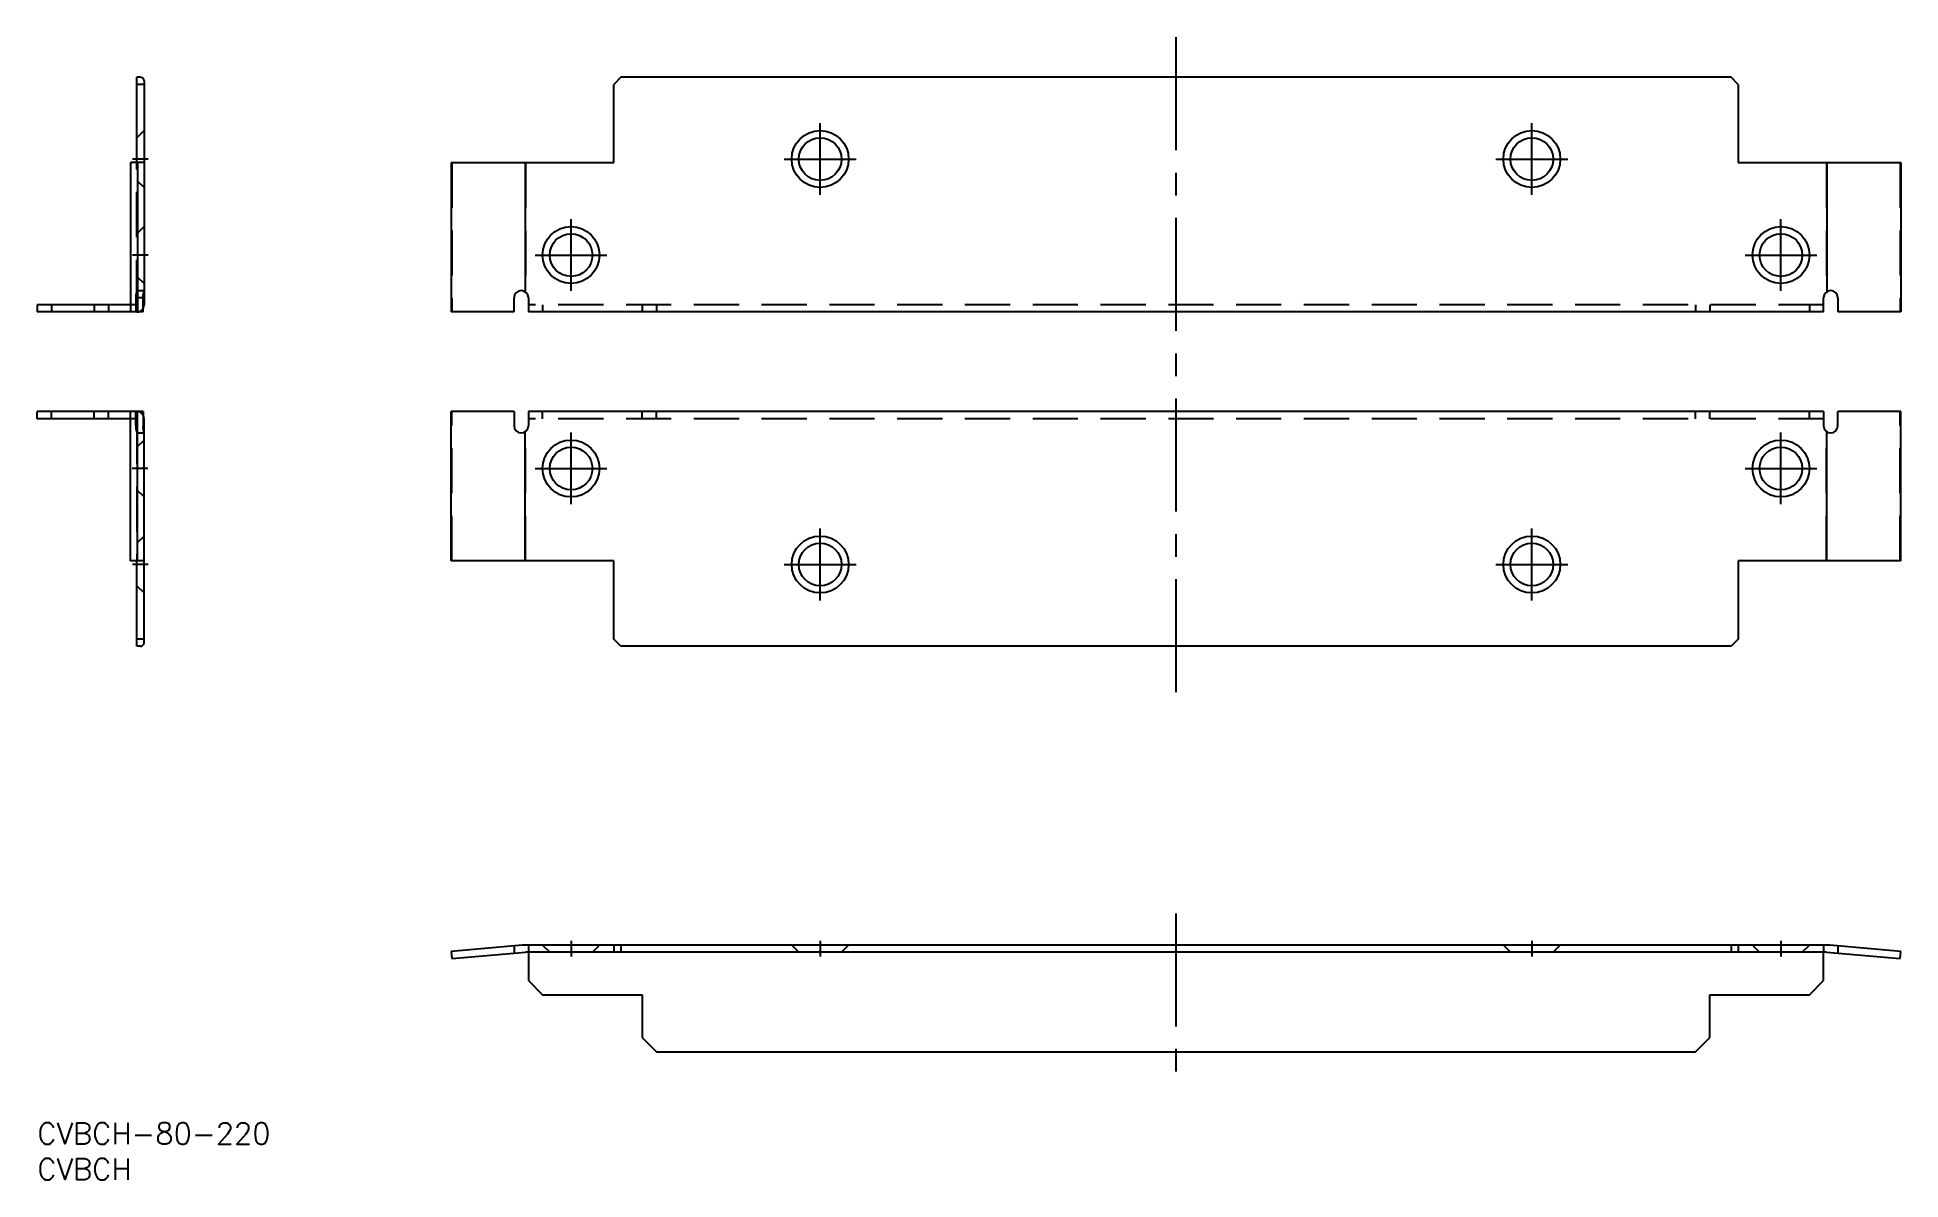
# Model space of a CAD drawing. Extents: x 0 to 262, y -8 to 153.
import ezdxf

# ---------------------------------------------------------------- set-up
doc = ezdxf.new("R2010")
doc.units = 0
doc.header["$LTSCALE"] = 0.5
doc.linetypes.add('CENTER', pattern=[50.8, 31.75, -6.35, 6.35, -6.35])
doc.linetypes.add('DASHED', pattern=[19.05, 12.7, -6.35])
for name, color, linetype in [('MSM_CENTER', 1, 'CENTER'), ('MSM_CONTINUOUS', 7, 'CONTINUOUS'), ('MSM_DASHED', 4, 'DASHED'), ('MSM_PART_NUMBER', 7, 'CONTINUOUS')]:
    doc.layers.add(name, color=color, linetype=linetype)
doc.styles.get("Standard").update_dxf_attribs({"font": 'txt.shx', "height": 3, "bigfont": 'bigfont.shx'})

msp = doc.modelspace()

# ---------------------------------------------------------------- linework, layer by layer
at = {"layer": 'MSM_CENTER'}
for p, q in [((160, 152.62), (160, 57.86)), ((110, 130.46), (110, 140.54)), ((210, 130.46), (210, 140.54)), ((15.6, 135.5), (13.4, 135.5)), ((104.96, 135.5), (115.04, 135.5)), ((204.96, 135.5), (215.04, 135.5)), ((75, 116.96), (75, 127.04)), ((245, 116.96), (245, 127.04)), ((15.6, 122), (13.4, 122)), ((69.96, 122), (80.04, 122)), ((239.96, 122), (250.04, 122)), ((75, 86.96), (75, 97.04)), ((245, 86.96), (245, 97.04)), ((15.53, 92), (13.33, 92)), ((69.96, 92), (80.04, 92)), ((239.96, 92), (250.04, 92)), ((110, 73.46), (110, 83.54)), ((210, 73.46), (210, 83.54)), ((15.6, 78.5), (13.4, 78.5)), ((104.96, 78.5), (115.04, 78.5)), ((204.96, 78.5), (215.04, 78.5)), ((160, 29.44), (160, 4.22)), ((75, 25.6), (75, 23.4)), ((110, 25.6), (110, 23.4)), ((210, 25.6), (210, 23.4)), ((245, 25.6), (245, 23.4))]:
    msp.add_line(p, q, dxfattribs=at)
at = {"layer": 'MSM_CONTINUOUS'}
for p, q in [((14, 135), (14, 147)), ((14.5, 147), (14, 147)), ((82, 147), (81, 146)), ((238, 147), (82, 147)), ((239, 146), (238, 147)), ((15, 146), (14, 146)), ((15, 146.5), (15, 115)), ((81, 135), (81, 146)), ((239, 146), (239, 135)), ((15, 135), (13.09, 135)), ((13.09, 135), (13.09, 114)), ((14.09, 135), (14.09, 114)), ((58.17, 135), (58.17, 114)), ((58.17, 135), (81, 135)), ((68.56, 135), (68.56, 116.83)), ((239, 135), (261.83, 135)), ((251.44, 135), (251.44, 116.83)), ((261.83, 135), (261.83, 114)), ((15, 116), (14.86, 116)), ((14.86, 114), (14.86, 116)), ((67, 114), (67, 116)), ((69, 116), (69, 114)), ((251, 114), (251, 116)), ((253, 116), (253, 114)), ((0, 115), (0, 114)), ((13.09, 115), (0, 115)), ((14.86, 114), (0, 114)), ((2, 115), (2, 114)), ((8, 115), (8, 114)), ((10, 115), (10, 114)), ((67, 114), (58.17, 114)), ((251, 114), (69, 114)), ((261.83, 114), (253, 114)), ((0, 99), (0, 100)), ((14.86, 100), (0, 100)), ((2, 99), (2, 100)), ((8, 99), (8, 100)), ((10, 99), (10, 100)), ((13.09, 79), (13.09, 100)), ((14.09, 79), (14.09, 100)), ((14.86, 100), (14.86, 98)), ((67, 100), (58.17, 100)), ((58.17, 79), (58.17, 100)), ((67, 100), (67, 98)), ((69, 100), (69, 98)), ((251, 100), (69, 100)), ((251, 100), (251, 98)), ((261.83, 100), (253, 100)), ((253, 98), (253, 100)), ((261.83, 79), (261.83, 100)), ((13.09, 99), (0, 99)), ((15, 67.5), (15, 99)), ((68.56, 79), (68.56, 97.17)), ((251.44, 79), (251.44, 97.17)), ((15, 79), (13.09, 79)), ((14, 67), (14, 79)), ((81, 79), (58.17, 79)), ((81, 68), (81, 79)), ((239, 79), (239, 68)), ((261.83, 79), (239, 79)), ((15, 68), (14, 68)), ((14.5, 67), (14, 67)), ((82, 67), (81, 68)), ((238, 67), (82, 67)), ((239, 68), (238, 67)), ((68.13, 24.96), (58.17, 24.09)), ((58.17, 24.09), (58.25, 23.09)), ((58.25, 23.09), (68.61, 24)), ((251.39, 24), (68.61, 24)), ((251, 25), (69, 25)), ((69, 24), (69, 20)), ((81, 25), (81, 24)), ((82, 25), (82, 24)), ((238, 25), (238, 24)), ((239, 25), (239, 24)), ((251, 20), (251, 24)), ((251.39, 24), (261.75, 23.09)), ((261.83, 24.09), (251.87, 24.96)), ((261.75, 23.09), (261.83, 24.09)), ((69, 20), (71, 18)), ((249, 18), (251, 20)), ((71, 18), (85, 18)), ((85, 18), (85, 12)), ((235, 12), (235, 18)), ((235, 18), (249, 18)), ((85, 12), (87, 10)), ((233, 10), (235, 12)), ((87, 10), (233, 10)), ((87, 10), (233, 10))]:
    msp.add_line(p, q, dxfattribs=at)
for centre, radius in [((110, 135.5), 4), ((210, 135.5), 4), ((110, 135.5), 3), ((210, 135.5), 3), ((75, 122), 4), ((245, 122), 4), ((75, 122), 3), ((245, 122), 3), ((75, 92), 4), ((75, 92), 3), ((245, 92), 4), ((245, 92), 3), ((110, 78.5), 4), ((110, 78.5), 3), ((210, 78.5), 4), ((210, 78.5), 3)]:
    msp.add_circle(centre, radius, dxfattribs=at)
for centre, radius, start, end in [((14.5, 146.5), 0.5, 360, 90), ((17.12, 116.2), 2.27, 159.3539, 185.0667), ((68, 116), 1, 0, 180), ((252, 116), 1, 0, 180), ((14, 115), 1, 329.6802, 0), ((14, 99), 1, 0, 30.3198), ((17.12, 97.8), 2.27, 174.9333, 200.6461), ((68, 98), 1, 180, 0), ((252, 98), 1, 180, 0), ((14.5, 67.5), 0.5, 270, 0), ((69, 15), 10, 90, 95), ((251, 15), 10, 85, 90)]:
    msp.add_arc(centre, radius, start, end, dxfattribs=at)
at = {"layer": 'MSM_DASHED'}
for p, q in [((15, 139.5), (14, 138.5)), ((14, 115), (14, 135)), ((58.25, 135), (58.25, 114)), ((68.61, 135), (68.61, 116.79)), ((251.39, 135), (251.39, 116.79)), ((261.75, 135), (261.75, 114)), ((14, 132.5), (15, 131.5)), ((15, 126), (14, 125)), ((14, 119), (15, 118)), ((13.86, 116), (13.86, 114)), ((14.86, 116), (13.86, 116)), ((14, 117), (15, 117)), ((14, 115), (13.09, 115)), ((251, 115), (69, 115)), ((71, 115), (71, 114)), ((85, 115), (85, 114)), ((87, 115), (87, 114)), ((233, 115), (233, 114)), ((235, 115), (235, 114)), ((249, 115), (249, 114)), ((13.86, 98), (13.86, 100)), ((58.25, 79), (58.25, 100)), ((71, 99), (71, 100)), ((85, 99), (85, 100)), ((87, 99), (87, 100)), ((233, 99), (233, 100)), ((235, 99), (235, 100)), ((249, 99), (249, 100)), ((261.75, 79), (261.75, 100)), ((14, 99), (13.09, 99)), ((14, 99), (14, 79)), ((14, 97), (15, 97)), ((68.61, 79), (68.61, 97.21)), ((251, 99), (69, 99)), ((251.39, 79), (251.39, 97.21)), ((15, 96), (14, 95)), ((14, 89), (15, 88)), ((15, 82.5), (14, 81.5)), ((14, 75.5), (15, 74.5)), ((67, 24.86), (67, 23.86)), ((69, 25), (69, 24)), ((71, 25), (72, 24)), ((78, 24), (79, 25)), ((106, 25), (107, 24)), ((113, 24), (114, 25)), ((206, 25), (207, 24)), ((213, 24), (214, 25)), ((241, 25), (242, 24)), ((248, 24), (249, 25)), ((251, 25), (251, 24)), ((253, 24.86), (253, 23.86))]:
    msp.add_line(p, q, dxfattribs=at)
for centre, radius, start, end in [((16.29, 116.18), 2.44, 160.2609, 184.1599), ((14, 115), 1, 270, 329.6802), ((14, 99), 1, 30.3198, 90), ((16.29, 97.82), 2.44, 175.8401, 199.7391)]:
    msp.add_arc(centre, radius, start, end, dxfattribs=at)

# ---------------------------------------------------------------- texts
at = {"layer": 'MSM_PART_NUMBER'}
for s, p in [('CVBCH-80-220', (0, -3)), ('CVBCH', (0, -8))]:
    msp.add_text(s, height=3, dxfattribs=at).set_placement(p)

doc.saveas('drawing.dxf')
